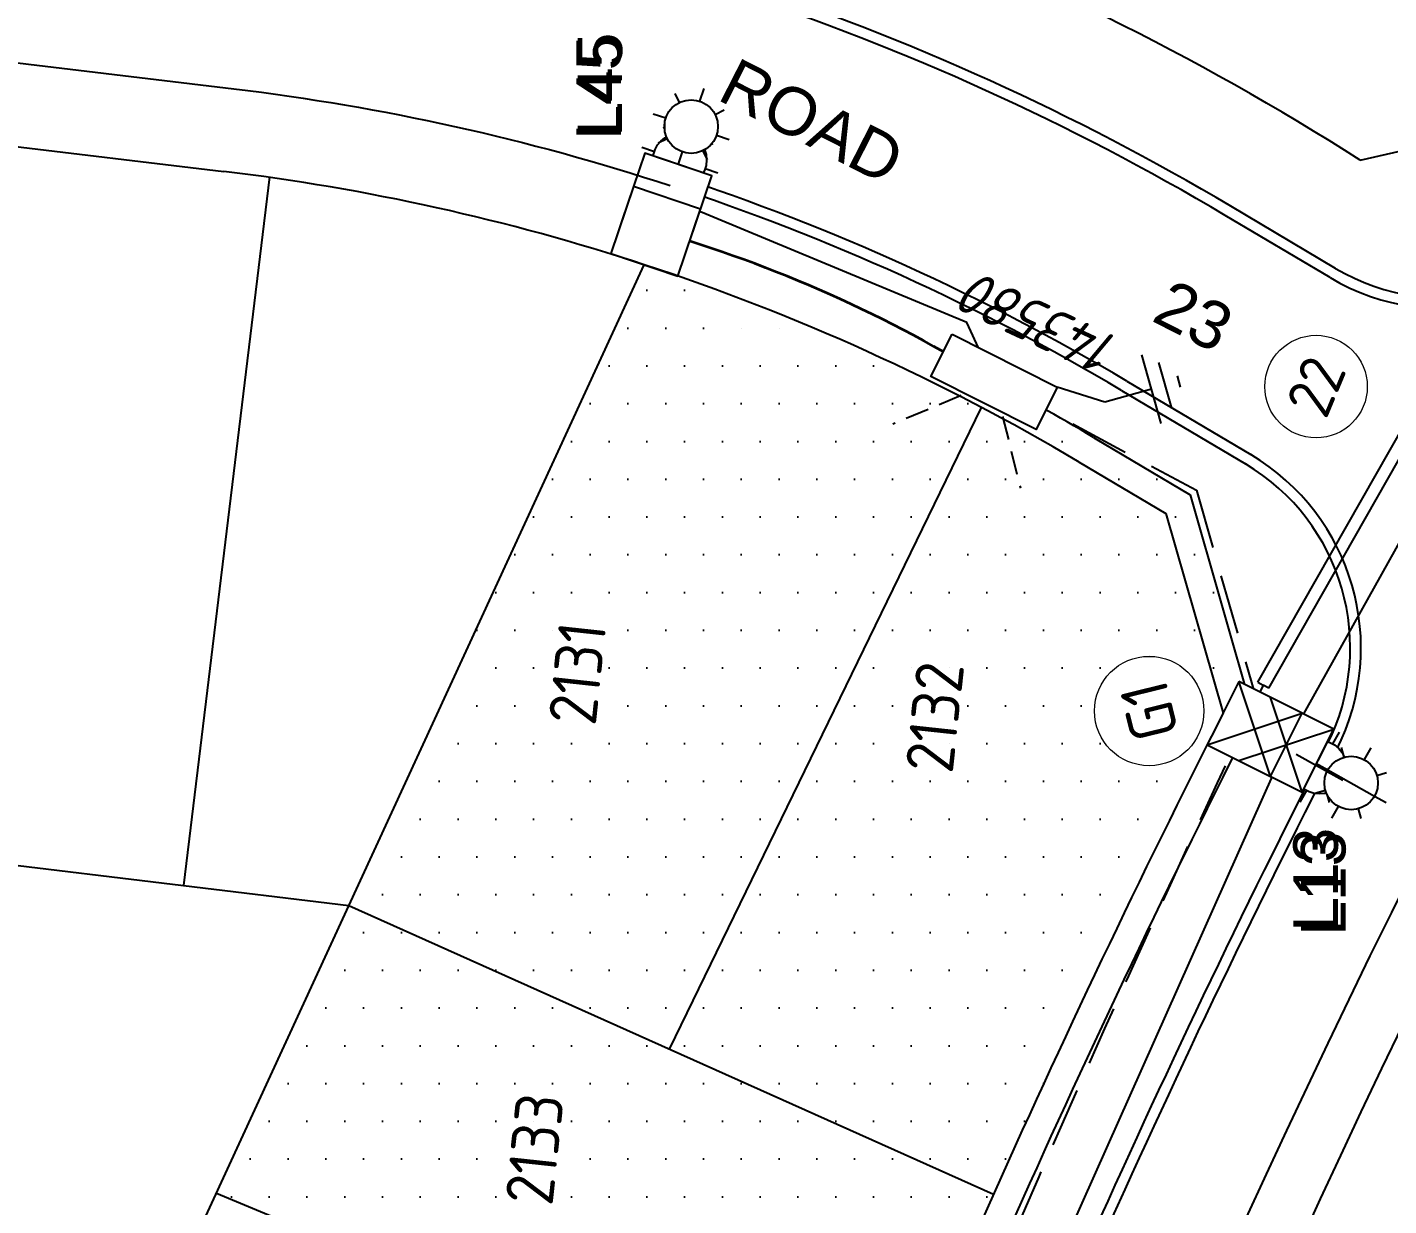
# Model space of a CAD drawing. Extents: x 294483 to 298733, y 6233899 to 6239242.
# Drawn here: x 296272.1 to 296329.3, y 6236841 to 6236890.6 of the extents above; entities that cross this region are included whole.
import ezdxf
from ezdxf.enums import TextEntityAlignment as Align

# ---------------------------------------------------------------- set-up
doc = ezdxf.new("R2010")
doc.units = 0
doc.linetypes.add('DASHED', pattern=[0.75, 0.5, -0.25])
doc.linetypes.add('Trench-Service', pattern=[1.5, 1, -0.5])
for name, color, linetype in [('_User Duct ID', 3, 'Continuous'), ('_USER_SITEPLAN', 7, 'Continuous'), ('_User_SLCP', 6, 'Continuous'), ('Duct_SP_NEW', 2, 'Continuous'), ('Equip_SP_SL_NEW', 2, 'Continuous'), ('Mains_LV_NEW_T84', 2, 'Continuous'), ('Mains_SL_NEW_C57', 2, 'Continuous'), ('Notes', 7, 'Continuous'), ('Notes_LV_MISC', 7, 'Continuous'), ('Notes_SL_MISC', 7, 'Continuous'), ('Notes_SP_NEW', 2, 'Continuous'), ('Services_SP_NEW_UG', 2, 'Trench-Service'), ('SupportsOH_SP_TR_HV_LV_SL_EXT', 7, 'Continuous'), ('SupportsUG_SP_LV_NEW', 2, 'Continuous'), ('SupportsUG_SP_LV_SL_NEW', 2, 'Continuous'), ('Trench_SP_NEW', 2, 'Continuous')]:
    doc.layers.add(name, color=color, linetype=linetype)
doc.layers.add('Cadastre Land Parcels_SP_EXT', color=9, linetype='Continuous', lineweight=5)
doc.styles.add('iecARIAL', font='arial.ttf', dxfattribs={"height": 2})
doc.styles.add('ieISOCP', font='isocp.shx')
doc.styles.add('POLE_LABEL', font='arial.ttf')
doc.styles.add('SL_LABEL', font='arial.ttf')
doc.styles.get("Standard").update_dxf_attribs({"font": 'isocp.shx'})
doc.linetypes.add('Cable 4', pattern='A,5.25,-0.1,["o",Standard,S=2,R=0,X=1.5,Y=-0.7],-4', length=9.35)
doc.linetypes.add('Cable 5', pattern='A,10,-1,["o",Standard,S=2,R=0,X=-1,Y=-0.7],-1e-05,["o",Standard,S=2,R=0,X=-0.2,Y=-0.7],-1.2', length=12.20001)
doc.linetypes.add('Cable New UG', pattern='A,7,-0.25,["x",Standard,S=2,R=0,X=0.2,Y=-0.8],-2.1', length=9.35)
doc.linetypes.add('IE Trench HV', pattern='A,7,-0.2,["/",Standard,S=3,R=0,X=0.6,Y=-1.4],-2.5', length=9.7)

# ---------------------------------------------------------------- blocks, each defined once
blk = doc.blocks.new('PILLAR_NEW')
for tag, height, flags, p in [('ASSET_NUM', 2.5, 8, (2, 4)), ('STREET_CODE', 0.2, 9, (1.5, 2)), ('OWNED_BY', 0.2, 9, (1.5, 1.8)), ('OPERATED_BY', 0.2, 9, (1.5, 1.6)), ('MAINTAINED_BY', 0.2, 9, (1.5, 1.4))]:
    blk.add_attdef(tag, text='', height=height, dxfattribs=dict(flags=flags)).set_placement(p, align=Align.MIDDLE_LEFT)
blk.add_wipeout([(-2.475, 0.99), (2.475, 0.99), (2.475, -0.99), (-2.475, -0.99)])
at = {"lineweight": -3}
blk.add_lwpolyline([(-2.475, 0.99), (2.475, 0.99), (2.475, -0.99), (-2.475, -0.99)], close=True, dxfattribs=at)
for tag, flags, p in [('STATE', 9, (1.5, 1.2)), ('SUPPORT_TYPE', 9, (1.5, 1)), ('USAGE', 9, (1.5, 0.8)), ('LEGEND', 9, (1.5, 0.6)), ('SUBURB', 9, (1.5, 0.2)), ('STREETNAME', 9, (1.5, 0)), ('PARENT', 9, (1.5, 0.4)), ('Z', 1, (1.5, -0.6)), ('LOCATION', 9, (1.5, -0.2)), ('NOTES', 9, (1.5, -0.4))]:
    blk.add_attdef(tag, text='', height=0.2, dxfattribs=dict(flags=flags)).set_placement(p, align=Align.MIDDLE_LEFT)
blk = doc.blocks.new('*U15')
blk.add_line((0, 0), (0, 0))
for tag, p, flags in [('Z', (0, 0), 1), ('OPERATED_BY', (0, -9.607), 9)]:
    blk.add_attdef(tag, p, '', height=0.2, dxfattribs=dict(flags=flags))
at = {"style": 'SL_LABEL', "flags": 9}
blk.add_attdef('STREET_CODE', text='', height=0.2, dxfattribs=at).set_placement((0, -0.2), align=Align.MIDDLE_LEFT)
for tag, height, flags, p in [('CONSTRUCTED_VOLTAGE', 0.2, 9, (0, -0.4)), ('CONTROL_TYPE', 0.2, 9, (0, -0.6)), ('LANTERN_PURPOSE', 0.2, 9, (0, -0.8)), ('LANTERN_TYPE', 0.2, 9, (0, -1)), ('NO_PHASES', 0.2, 9, (0, -1.2)), ('OPERATING_VOLTAGE', 0.2, 9, (0, -1.4)), ('ORIENTATION', 0.2, 9, (0, -1.6)), ('STATE', 0.2, 9, (0, -2)), ('OWNED_BY', 0.2, 9, (0, -1.8)), ('USAGE', 0.2, 9, (0, -2.2)), ('LNUMBER', 2.5, 8, (1.2, -2.8)), ('CEXIST', 0.2, 9, (0, -2.4)), ('CNEW', 0.2, 9, (0, -2.6)), ('CNUMBER', 0.2, 9, (0, -2.8)), ('CREMOVE', 0.2, 9, (0, -3)), ('CREPLACE', 0.2, 9, (0, -3.2)), ('LKINGHEIGHT', 0.2, 9, (0, -3.4)), ('LBRACKET', 0.2, 9, (0, -3.6)), ('LBRACKETVOCAB', 0.2, 9, (0, -3.8)), ('LCATEGORY', 0.2, 9, (0, -4)), ('LCHARGE1', 0.2, 9, (0, -4.2)), ('LCHARGE1PERCENT', 0.2, 9, (0, -4.4)), ('LCHARGE2', 0.2, 9, (0, -4.6)), ('LCHARGE2PERCENT', 0.2, 9, (0, -4.8)), ('LCHARGE3', 0.2, 9, (0, -5)), ('LCHARGE3PERCENT', 0.2, 9, (0, -5.2)), ('LEXIST', 0.2, 9, (0, -5.4)), ('LLAMP', 0.2, 9, (0, -5.6)), ('LLAMPVOCAB', 0.2, 9, (0, -5.8)), ('LMAST', 0.2, 9, (0, -6)), ('LMASTVOCAB', 0.2, 9, (0, -6.2)), ('LNEW', 0.2, 9, (0, -6.4)), ('LANTNUMBER', 0.2, 9, (0, -6.6)), ('LOUTREACH', 0.2, 9, (0, -7)), ('LOUTREACHVOCAB', 0.2, 9, (0, -7.2)), ('LRATECODE', 0.2, 9, (0, -7.4)), ('LREMOVE', 0.2, 9, (0, -7.6)), ('LREPLACE', 0.2, 9, (0, -7.8)), ('LTYPE', 0.2, 9, (0, -8)), ('LTYPEVOCAB', 0.2, 9, (0, -8.2)), ('LEGEND', 0.2, 9, (0, -8.4)), ('SUBURB', 0.2, 9, (0, -8.6)), ('STREETNAME', 0.2, 9, (0, -8.8)), ('LOCATION', 0.2, 9, (0, -9)), ('NOTES', 0.2, 9, (0, -9.2)), ('MAINTAINED_BY', 0.2, 9, (0, -9.863))]:
    blk.add_attdef(tag, text='', height=height, dxfattribs=dict(flags=flags)).set_placement(p, align=Align.MIDDLE_LEFT)
at = {"color": 82, "lineweight": 25, "true_color": 0x23df20}
blk.add_wipeout([(0, 5.718), (-0.431, 5.655), (-0.855, 5.45), (-1.18, 5.144), (-1.354, 4.864), (-1.5, 4.218), (-1.332, 3.527), (-1.061, 3.157), (-0.611, 2.848), (0, 2.718), (0.665, 2.874), (1.06, 3.157), (1.353, 3.57), (1.5, 4.218), (1.393, 4.773), (1.06, 5.278), (0.638, 5.575)], dxfattribs=at)
for p, q in [((0, 5.718), (0, 6.468)), ((-1.459, 5.676), (-1.061, 5.278)), ((1.458, 5.676), (1.06, 5.278)), ((-2.25, 4.218), (-1.5, 4.218)), ((1.5, 4.218), (2.25, 4.218)), ((-1.459, 2.759), (-1.061, 3.157)), ((1.458, 2.759), (1.06, 3.157)), ((0, 0), (0, 2.721))]:
    blk.add_line(p, q)
blk.add_circle((0, 4.218), 1.5)
blk = doc.blocks.new('COLUMN_NEW')
for tag, height, flags, p in [('ASSET_NUM', 2.5, 8, (2, 2)), ('STREETNAME', 0.2, 9, (1.5, -2)), ('LOCATION', 0.2, 9, (1.5, -2.2)), ('Z', 0.2, 1, (1.5, -2.8)), ('NOTES', 0.2, 9, (1.5, -2.4)), ('LABEL_ALIGNMENT', 0.2, 9, (1.5, -2.6))]:
    blk.add_attdef(tag, text='', height=height, dxfattribs=dict(flags=flags)).set_placement(p, align=Align.MIDDLE_LEFT)
blk.add_wipeout([(-1.485, -1.485), (1.485, -1.485), (1.485, 1.485), (-1.485, 1.485)])
at = {"lineweight": -3}
blk.add_lwpolyline([(-1.485, -1.485), (1.485, -1.485), (1.485, 1.485), (-1.485, 1.485)], close=True, dxfattribs=at)
at = {"style": 'POLE_LABEL', "flags": 9}
blk.add_attdef('STRUCTURE_PLANT_NUMBER', text='', height=0.2, dxfattribs=at).set_placement((1.5, 0.242), align=Align.MIDDLE_LEFT)
at = {"flags": 9}
for tag, p in [('STREET_CODE', (1.5, 0)), ('COLUMN_TYPE', (1.5, -0.2)), ('OWNED_BY', (1.5, -0.4)), ('OPERATED_BY', (1.5, -0.6)), ('STATE', (1.5, -1)), ('MAINTAINED_BY', (1.5, -0.8)), ('USAGE', (1.5, -1.2)), ('SUBURB', (1.5, -1.8)), ('LEGEND', (1.5, -1.4)), ('PARENT', (1.5, -1.6))]:
    blk.add_attdef(tag, text='', height=0.2, dxfattribs=at).set_placement(p, align=Align.MIDDLE_LEFT)
blk = doc.blocks.new('*U25')
blk.add_line((0, 0), (0, 0))
for tag, p, flags in [('Z', (0, 0), 1), ('OPERATED_BY', (0, -9.607), 9)]:
    blk.add_attdef(tag, p, '', height=0.2, dxfattribs=dict(flags=flags))
at = {"style": 'SL_LABEL', "flags": 9}
blk.add_attdef('STREET_CODE', text='', height=0.2, dxfattribs=at).set_placement((0, -0.2), align=Align.MIDDLE_LEFT)
for tag, height, flags, p in [('CONSTRUCTED_VOLTAGE', 0.2, 9, (0, -0.4)), ('CONTROL_TYPE', 0.2, 9, (0, -0.6)), ('LANTERN_PURPOSE', 0.2, 9, (0, -0.8)), ('LANTERN_TYPE', 0.2, 9, (0, -1)), ('NO_PHASES', 0.2, 9, (0, -1.2)), ('OPERATING_VOLTAGE', 0.2, 9, (0, -1.4)), ('ORIENTATION', 0.2, 9, (0, -1.6)), ('STATE', 0.2, 9, (0, -2)), ('OWNED_BY', 0.2, 9, (0, -1.8)), ('USAGE', 0.2, 9, (0, -2.2)), ('LNUMBER', 2.5, 8, (1.2, -2.8)), ('CEXIST', 0.2, 9, (0, -2.4)), ('CNEW', 0.2, 9, (0, -2.6)), ('CNUMBER', 0.2, 9, (0, -2.8)), ('CREMOVE', 0.2, 9, (0, -3)), ('CREPLACE', 0.2, 9, (0, -3.2)), ('LKINGHEIGHT', 0.2, 9, (0, -3.4)), ('LBRACKET', 0.2, 9, (0, -3.6)), ('LBRACKETVOCAB', 0.2, 9, (0, -3.8)), ('LCATEGORY', 0.2, 9, (0, -4)), ('LCHARGE1', 0.2, 9, (0, -4.2)), ('LCHARGE1PERCENT', 0.2, 9, (0, -4.4)), ('LCHARGE2', 0.2, 9, (0, -4.6)), ('LCHARGE2PERCENT', 0.2, 9, (0, -4.8)), ('LCHARGE3', 0.2, 9, (0, -5)), ('LCHARGE3PERCENT', 0.2, 9, (0, -5.2)), ('LEXIST', 0.2, 9, (0, -5.4)), ('LLAMP', 0.2, 9, (0, -5.6)), ('LLAMPVOCAB', 0.2, 9, (0, -5.8)), ('LMAST', 0.2, 9, (0, -6)), ('LMASTVOCAB', 0.2, 9, (0, -6.2)), ('LNEW', 0.2, 9, (0, -6.4)), ('LANTNUMBER', 0.2, 9, (0, -6.6)), ('LOUTREACH', 0.2, 9, (0, -7)), ('LOUTREACHVOCAB', 0.2, 9, (0, -7.2)), ('LRATECODE', 0.2, 9, (0, -7.4)), ('LREMOVE', 0.2, 9, (0, -7.6)), ('LREPLACE', 0.2, 9, (0, -7.8)), ('LTYPE', 0.2, 9, (0, -8)), ('LTYPEVOCAB', 0.2, 9, (0, -8.2)), ('LEGEND', 0.2, 9, (0, -8.4)), ('SUBURB', 0.2, 9, (0, -8.6)), ('STREETNAME', 0.2, 9, (0, -8.8)), ('LOCATION', 0.2, 9, (0, -9)), ('NOTES', 0.2, 9, (0, -9.2)), ('MAINTAINED_BY', 0.2, 9, (0, -9.863))]:
    blk.add_attdef(tag, text='', height=height, dxfattribs=dict(flags=flags)).set_placement(p, align=Align.MIDDLE_LEFT)
at = {"color": 82, "lineweight": 25, "true_color": 0x23df20}
blk.add_wipeout([(0, 5.718), (-0.431, 5.655), (-0.855, 5.45), (-1.18, 5.144), (-1.354, 4.864), (-1.5, 4.218), (-1.332, 3.527), (-1.061, 3.157), (-0.611, 2.848), (0, 2.718), (0.665, 2.874), (1.06, 3.157), (1.353, 3.57), (1.5, 4.218), (1.393, 4.773), (1.06, 5.278), (0.638, 5.575)], dxfattribs=at)
for p, q in [((0, 5.718), (0, 6.468)), ((-1.459, 5.676), (-1.061, 5.278)), ((1.458, 5.676), (1.06, 5.278)), ((-2.25, 4.218), (-1.5, 4.218)), ((1.5, 4.218), (2.25, 4.218)), ((-1.459, 2.759), (-1.061, 3.157)), ((1.458, 2.759), (1.06, 3.157)), ((0, 0), (0, 2.721))]:
    blk.add_line(p, q)
blk.add_circle((0, 4.218), 1.5)
blk = doc.blocks.new('DUCT_INDICATOR')
at = {"color": 7, "lineweight": 9}
blk.add_attdef('CODE', text='', height=1.8, dxfattribs=at).set_placement((-4.396, 4.914), align=Align.MIDDLE_CENTER)
at = {"color": 7, "linetype": 'Continuous'}
blk.add_wipeout([(0, 2.874), (-0.984, 2.701), (-1.603, 2.386), (-2.177, 1.877), (-2.673, 1.056), (-2.874, 0), (-2.738, -0.873), (-2.4, -1.582), (-1.974, -2.089), (-1.133, -2.642), (-0.477, -2.834), (0.747, -2.775), (1.67, -2.339), (2.395, -1.589), (2.694, -1.002), (2.843, -0.422), (2.874, 0), (2.82, 0.556), (2.676, 1.05), (2.485, 1.444), (2.19, 1.862), (1.811, 2.232), (1.321, 2.553), (0.849, 2.746)], dxfattribs=at)
at = {"color": 7, "lineweight": 18}
blk.add_circle((0, 0), 2.874, dxfattribs=at)
at = {"color": 7, "lineweight": 9, "flags": 1}
blk.add_attdef('Z', (0, 0), '', height=0.2, dxfattribs=at)
blk = doc.blocks.new('*U129')
blk.add_line((0, 0), (0, 0))
for tag, p, flags in [('Z', (0, 0), 1), ('OPERATED_BY', (0, -9.607), 9)]:
    blk.add_attdef(tag, p, '', height=0.2, dxfattribs=dict(flags=flags))
at = {"style": 'SL_LABEL', "flags": 9}
blk.add_attdef('STREET_CODE', text='', height=0.2, dxfattribs=at).set_placement((0, -0.2), align=Align.MIDDLE_LEFT)
for tag, height, flags, p in [('CONSTRUCTED_VOLTAGE', 0.2, 9, (0, -0.4)), ('CONTROL_TYPE', 0.2, 9, (0, -0.6)), ('LANTERN_PURPOSE', 0.2, 9, (0, -0.8)), ('LANTERN_TYPE', 0.2, 9, (0, -1)), ('NO_PHASES', 0.2, 9, (0, -1.2)), ('OPERATING_VOLTAGE', 0.2, 9, (0, -1.4)), ('ORIENTATION', 0.2, 9, (0, -1.6)), ('STATE', 0.2, 9, (0, -2)), ('OWNED_BY', 0.2, 9, (0, -1.8)), ('USAGE', 0.2, 9, (0, -2.2)), ('LNUMBER', 2.5, 8, (1.2, -2.8)), ('CEXIST', 0.2, 9, (0, -2.4)), ('CNEW', 0.2, 9, (0, -2.6)), ('CNUMBER', 0.2, 9, (0, -2.8)), ('CREMOVE', 0.2, 9, (0, -3)), ('CREPLACE', 0.2, 9, (0, -3.2)), ('LKINGHEIGHT', 0.2, 9, (0, -3.4)), ('LBRACKET', 0.2, 9, (0, -3.6)), ('LBRACKETVOCAB', 0.2, 9, (0, -3.8)), ('LCATEGORY', 0.2, 9, (0, -4)), ('LCHARGE1', 0.2, 9, (0, -4.2)), ('LCHARGE1PERCENT', 0.2, 9, (0, -4.4)), ('LCHARGE2', 0.2, 9, (0, -4.6)), ('LCHARGE2PERCENT', 0.2, 9, (0, -4.8)), ('LCHARGE3', 0.2, 9, (0, -5)), ('LCHARGE3PERCENT', 0.2, 9, (0, -5.2)), ('LEXIST', 0.2, 9, (0, -5.4)), ('LLAMP', 0.2, 9, (0, -5.6)), ('LLAMPVOCAB', 0.2, 9, (0, -5.8)), ('LMAST', 0.2, 9, (0, -6)), ('LMASTVOCAB', 0.2, 9, (0, -6.2)), ('LNEW', 0.2, 9, (0, -6.4)), ('LANTNUMBER', 0.2, 9, (0, -6.6)), ('LOUTREACH', 0.2, 9, (0, -7)), ('LOUTREACHVOCAB', 0.2, 9, (0, -7.2)), ('LRATECODE', 0.2, 9, (0, -7.4)), ('LREMOVE', 0.2, 9, (0, -7.6)), ('LREPLACE', 0.2, 9, (0, -7.8)), ('LTYPE', 0.2, 9, (0, -8)), ('LTYPEVOCAB', 0.2, 9, (0, -8.2)), ('LEGEND', 0.2, 9, (0, -8.4)), ('SUBURB', 0.2, 9, (0, -8.6)), ('STREETNAME', 0.2, 9, (0, -8.8)), ('LOCATION', 0.2, 9, (0, -9)), ('NOTES', 0.2, 9, (0, -9.2)), ('MAINTAINED_BY', 0.2, 9, (0, -9.863))]:
    blk.add_attdef(tag, text='', height=height, dxfattribs=dict(flags=flags)).set_placement(p, align=Align.MIDDLE_LEFT)
at = {"color": 82, "lineweight": 25, "true_color": 0x23df20}
blk.add_wipeout([(0, 5.718), (-0.431, 5.655), (-0.855, 5.45), (-1.18, 5.144), (-1.354, 4.864), (-1.5, 4.218), (-1.332, 3.527), (-1.061, 3.157), (-0.611, 2.848), (0, 2.718), (0.665, 2.874), (1.06, 3.157), (1.353, 3.57), (1.5, 4.218), (1.393, 4.773), (1.06, 5.278), (0.638, 5.575)], dxfattribs=at)
for p, q in [((0, 5.718), (0, 6.468)), ((-1.459, 5.676), (-1.061, 5.278)), ((1.458, 5.676), (1.06, 5.278)), ((-2.25, 4.218), (-1.5, 4.218)), ((1.5, 4.218), (2.25, 4.218)), ((-1.459, 2.759), (-1.061, 3.157)), ((1.458, 2.759), (1.06, 3.157)), ((0, 0), (0, 2.721))]:
    blk.add_line(p, q)
blk.add_circle((0, 4.218), 1.5)
blk = doc.blocks.new('*U80')
blk.add_line((0, 0), (0, 0))
for tag, p, flags in [('Z', (0, 0), 1), ('OPERATED_BY', (0, -9.607), 9)]:
    blk.add_attdef(tag, p, '', height=0.2, dxfattribs=dict(flags=flags))
at = {"style": 'SL_LABEL', "flags": 9}
blk.add_attdef('STREET_CODE', text='', height=0.2, dxfattribs=at).set_placement((0, -0.2), align=Align.MIDDLE_LEFT)
for tag, height, flags, p in [('CONSTRUCTED_VOLTAGE', 0.2, 9, (0, -0.4)), ('CONTROL_TYPE', 0.2, 9, (0, -0.6)), ('LANTERN_PURPOSE', 0.2, 9, (0, -0.8)), ('LANTERN_TYPE', 0.2, 9, (0, -1)), ('NO_PHASES', 0.2, 9, (0, -1.2)), ('OPERATING_VOLTAGE', 0.2, 9, (0, -1.4)), ('ORIENTATION', 0.2, 9, (0, -1.6)), ('STATE', 0.2, 9, (0, -2)), ('OWNED_BY', 0.2, 9, (0, -1.8)), ('USAGE', 0.2, 9, (0, -2.2)), ('LNUMBER', 2.5, 8, (1.2, -2.8)), ('CEXIST', 0.2, 9, (0, -2.4)), ('CNEW', 0.2, 9, (0, -2.6)), ('CNUMBER', 0.2, 9, (0, -2.8)), ('CREMOVE', 0.2, 9, (0, -3)), ('CREPLACE', 0.2, 9, (0, -3.2)), ('LKINGHEIGHT', 0.2, 9, (0, -3.4)), ('LBRACKET', 0.2, 9, (0, -3.6)), ('LBRACKETVOCAB', 0.2, 9, (0, -3.8)), ('LCATEGORY', 0.2, 9, (0, -4)), ('LCHARGE1', 0.2, 9, (0, -4.2)), ('LCHARGE1PERCENT', 0.2, 9, (0, -4.4)), ('LCHARGE2', 0.2, 9, (0, -4.6)), ('LCHARGE2PERCENT', 0.2, 9, (0, -4.8)), ('LCHARGE3', 0.2, 9, (0, -5)), ('LCHARGE3PERCENT', 0.2, 9, (0, -5.2)), ('LEXIST', 0.2, 9, (0, -5.4)), ('LLAMP', 0.2, 9, (0, -5.6)), ('LLAMPVOCAB', 0.2, 9, (0, -5.8)), ('LMAST', 0.2, 9, (0, -6)), ('LMASTVOCAB', 0.2, 9, (0, -6.2)), ('LNEW', 0.2, 9, (0, -6.4)), ('LANTNUMBER', 0.2, 9, (0, -6.6)), ('LOUTREACH', 0.2, 9, (0, -7)), ('LOUTREACHVOCAB', 0.2, 9, (0, -7.2)), ('LRATECODE', 0.2, 9, (0, -7.4)), ('LREMOVE', 0.2, 9, (0, -7.6)), ('LREPLACE', 0.2, 9, (0, -7.8)), ('LTYPE', 0.2, 9, (0, -8)), ('LTYPEVOCAB', 0.2, 9, (0, -8.2)), ('LEGEND', 0.2, 9, (0, -8.4)), ('SUBURB', 0.2, 9, (0, -8.6)), ('STREETNAME', 0.2, 9, (0, -8.8)), ('LOCATION', 0.2, 9, (0, -9)), ('NOTES', 0.2, 9, (0, -9.2)), ('MAINTAINED_BY', 0.2, 9, (0, -9.863))]:
    blk.add_attdef(tag, text='', height=height, dxfattribs=dict(flags=flags)).set_placement(p, align=Align.MIDDLE_LEFT)
at = {"color": 82, "lineweight": 25, "true_color": 0x23df20}
blk.add_wipeout([(0, 5.718), (-0.431, 5.655), (-0.855, 5.45), (-1.18, 5.144), (-1.354, 4.864), (-1.5, 4.218), (-1.332, 3.527), (-1.061, 3.157), (-0.611, 2.848), (0, 2.718), (0.665, 2.874), (1.06, 3.157), (1.353, 3.57), (1.5, 4.218), (1.393, 4.773), (1.06, 5.278), (0.638, 5.575)], dxfattribs=at)
for p, q in [((0, 5.718), (0, 6.468)), ((-1.459, 5.676), (-1.061, 5.278)), ((1.458, 5.676), (1.06, 5.278)), ((-2.25, 4.218), (-1.5, 4.218)), ((1.5, 4.218), (2.25, 4.218)), ((-1.459, 2.759), (-1.061, 3.157)), ((1.458, 2.759), (1.06, 3.157)), ((0, 0), (0, 2.721))]:
    blk.add_line(p, q)
blk.add_circle((0, 4.218), 1.5)
blk = doc.blocks.new('Earth')
for p, q in [((0, -2.044), (0, 0)), ((-1.5, -2.044), (1.5, -2.044)), ((-1, -2.644), (1, -2.644)), ((-0.25, -3.244), (0.25, -3.244))]:
    blk.add_line(p, q)

msp = doc.modelspace()

# ---------------------------------------------------------------- hatches: boundary and pattern name
at = {"layer": 'Notes'}
h = msp.add_hatch(dxfattribs=at)
h.set_pattern_fill('DOTS', color=256)
h.paths.add_polyline_path([(296312.21545, 6236874.58561, 0.03787192), (296299.44417, 6236880.11506), (296299.4431, 6236880.11189), (296298.03682, 6236880.58897), (296285.62649, 6236853.65497), (296299.10161, 6236847.62281)])
h.paths.add_polyline_path([(296311.19135, 6236859.03537), (296311.46231, 6236861.54187), (296310.16835, 6236861.68176), (296309.89739, 6236859.17526)], flags=24)
h.paths.add_polyline_path([(296296.18544, 6236861.0485), (296296.43195, 6236863.32877), (296295.13799, 6236863.46865), (296294.89148, 6236861.18838)], flags=24)
h = msp.add_hatch(dxfattribs=at)
h.set_pattern_fill('DOTS', color=256)
edge = h.paths.add_edge_path()
edge.add_line((296312.71573, 6236841.52842), (296299.10161, 6236847.62281))
edge.add_line((296299.10161, 6236847.62281), (296285.62649, 6236853.65497))
edge.add_line((296285.62649, 6236853.65497), (296272.13169, 6236824.36738))
edge.add_line((296272.13169, 6236824.36738), (296295.86964, 6236816.20805))
edge.add_line((296295.86964, 6236816.20805), (296303.5841, 6236819.62893))
edge.add_line((296303.5841, 6236819.62893), (296307.76507, 6236830.05435))
edge.add_arc((296730.2688, 6236654.56405), 457.5, 155.8789815, 157.4440545, ccw=False)
h.paths.add_polyline_path([(296294.36883, 6236840.86967), (296294.63805, 6236843.35996), (296293.34409, 6236843.49984), (296293.07487, 6236841.00956)], flags=16)

# ---------------------------------------------------------------- linework, layer by layer
at = {"layer": 'Cadastre Land Parcels_SP_EXT'}
for p, q in [((296328.12135, 6236884.9838), (296336.09644, 6236886.80185)), ((296272.13169, 6236824.36738), (296298.03682, 6236880.58897)), ((296299.10161, 6236847.62281), (296312.21545, 6236874.58561)), ((296316.31128, 6236872.2956), (296319.95808, 6236870.13275)), ((296319.95808, 6236870.13275), (296322.36663, 6236861.74046)), ((296285.61456, 6236853.66031), (296312.71573, 6236841.52842)), ((296280.05528, 6236841.56384), (296307.76507, 6236830.05435))]:
    msp.add_line(p, q, dxfattribs=at)
at = {"layer": 'Duct_SP_NEW'}
for p, q in [((296323.82965, 6236863.0479), (296335.84353, 6236884.15692)), ((296324.28158, 6236862.79069), (296336.29546, 6236883.89971)), ((296323.82965, 6236863.0479), (296324.05561, 6236862.9193)), ((296324.28158, 6236862.79069), (296324.05561, 6236862.9193))]:
    msp.add_line(p, q, dxfattribs=at)
at = {"layer": 'Mains_LV_NEW_T84', "color": 170, "linetype": 'Cable New UG', "ltscale": 0.75}
for p, q in [((296316.92342, 6236873.32773), (296320.98007, 6236870.92181)), ((296320.98007, 6236870.92181), (296323.64977, 6236861.61957))]:
    msp.add_line(p, q, dxfattribs=at)
at = {"layer": 'Mains_LV_NEW_T84', "color": 170, "linetype": 'Cable New UG', "ltscale": 0.75, "flags": 128}
msp.add_lwpolyline([(296295.85395, 6236615.14103, -0.15769137), (296355.04454, 6236876.99874), (296375.00999, 6236907.27759), (296384.00685, 6236909.15664), (296404.1615, 6236894.58856), (296424.12852, 6236880.54028), (296425.69102, 6236871.15594, 0.12794525), (296358.72732, 6236694.96234), (296358.78647, 6236685.00611), (296358.78647, 6236685.00611), (296355.92607, 6236684.95887), (296356.13792, 6236688.0439), (296332.8444, 6236689.59663), (296332.04088, 6236677.54252), (296340.42371, 6236677.271)], format="xyb", dxfattribs=at)
at = {"layer": 'Mains_LV_NEW_T84', "color": 150, "linetype": 'Cable 4', "ltscale": 0.5, "flags": 128}
msp.add_lwpolyline([(296312.74056, 6236875.66527), (296311.5886, 6236878.15591), (296298.98959, 6236883.3978), (296298.98959, 6236883.3978), (296298.98959, 6236883.3978), (296298.98959, 6236883.3978)], dxfattribs=at)
at = {"layer": 'Mains_LV_NEW_T84', "color": 170, "linetype": 'Cable New UG', "ltscale": 0.75}
for centre, radius, start, end in [((296269.38115, 6236793.16556), 93.2, 59.3287238, 62.5078719), ((296730.78594, 6236654.34886), 456.85994, 153.0196143, 158.8490454)]:
    msp.add_arc(centre, radius, start, end, dxfattribs=at)
at = {"layer": 'Mains_SL_NEW_C57', "color": 2, "linetype": 'Cable 5', "ltscale": 0.5, "elevation": 12, "flags": 128}
msp.add_lwpolyline([(296520.46067, 6237073.52197, -0.14013285), (296515.58438, 6237065.16133), (296489.29273, 6237043.84448), (296436.19798, 6237001.1472, 0.044848), (296396.45053, 6236963.04887, 0.05675932), (296342.44768, 6236891.61321), (296325.02173, 6236860.40955), (296306.34047, 6236818.52318), (296294.83664, 6236813.90097, 0.05616407), (296271.41304, 6236821.48532)], format="xyb", dxfattribs=at)
at = {"layer": 'Notes'}
for p, q in [((296154.21889, 6236899.6742), (296280.36332, 6236884.50773)), ((296328.12135, 6236884.9838), (296336.09644, 6236886.80185)), ((296316.31128, 6236872.2956), (296319.95808, 6236870.13275)), ((296144.64204, 6236870.60958), (296285.61456, 6236853.66031)), ((296285.61456, 6236853.66031), (296312.71573, 6236841.52842)), ((296280.05528, 6236841.56384), (296307.76507, 6236830.05435))]:
    msp.add_line(p, q, dxfattribs=at)
at = {"layer": 'Notes', "color": 254, "true_color": 0xd1d1d1}
for p, q in [((296326.86352, 6236880.04716), (296322.45829, 6236882.65981)), ((296327.09307, 6236880.43421), (296322.68784, 6236883.04686)), ((296318.32638, 6236875.69294), (296323.53125, 6236872.60604)), ((296318.09683, 6236875.30589), (296323.3017, 6236872.21899))]:
    msp.add_line(p, q, dxfattribs=at)
at = {"layer": 'Notes', "flags": 128}
msp.add_lwpolyline([(296278.67686, 6236854.49443), (296282.29661, 6236884.27528)], dxfattribs=at)
at = {"layer": 'Notes', "color": 254, "true_color": 0xd1d1d1}
for centre, radius, start, end in [((296730.81903, 6236654.36374), 448, 144.4900639, 177.8347981), ((296730.81903, 6236654.36374), 445.5, 144.4875421, 177.8347981), ((296730.26881, 6236654.56405), 439.95, 144.4614014, 185.1853716), ((296730.26881, 6236654.56405), 439.5, 144.4614014, 185.1853716), ((296269.38115, 6236793.16556), 104.5, 59.3287238, 71.8518787), ((296269.38115, 6236793.16556), 104.05, 59.3287238, 71.8518787), ((296269.38115, 6236793.16556), 95.95, 59.3287238, 71.8518787), ((296269.38115, 6236793.16556), 95.5, 59.3287238, 71.8518787), ((296331.68403, 6236888.17521), 9.45, 239.328373, 329.625366), ((296331.68403, 6236888.17521), 9, 239.328373, 329.625366), ((296318.71065, 6236864.47804), 9.45, 332.976282, 59.329023), ((296318.71065, 6236864.47804), 9, 332.976282, 59.329023), ((296730.26881, 6236654.56405), 453, 152.9762823, 158.9103603), ((296730.26881, 6236654.56405), 452.55, 152.9762823, 158.9103603)]:
    msp.add_arc(centre, radius, start, end, dxfattribs=at)
at = {"layer": 'Notes'}
for centre, radius, start, end in [((296730.26881, 6236654.56405), 435, 144.6612315, 185.1853716), ((296269.38115, 6236793.16556), 109, 57.3911499, 83.1441751), ((296269.38115, 6236793.16556), 92, 59.3287238, 71.8518787), ((296730.2688, 6236654.56405), 457.5, 153.0736614, 158.8508159)]:
    msp.add_arc(centre, radius, start, end, dxfattribs=at)
at = {"layer": 'Notes_LV_MISC', "flags": 128}
msp.add_lwpolyline([(296317.38935, 6236874.8041), (296315.39637, 6236875.43635)], dxfattribs=at)
at = {"layer": 'Services_SP_NEW_UG', "flags": 128}
for points in [[(296312.74056, 6236875.66527), (296308.48696, 6236873.8885)], [(296312.74056, 6236875.66527), (296313.84588, 6236871.18998)]]:
    msp.add_lwpolyline(points, dxfattribs=at)
at = {"layer": 'Trench_SP_NEW', "color": 160, "linetype": 'DASHED', "ltscale": 5}
for p, q in [((296312.74056, 6236875.66527), (296321.24611, 6236871.11282)), ((296321.24611, 6236871.11282), (296323.80843, 6236862.15425))]:
    msp.add_line(p, q, dxfattribs=at)
msp.add_lwpolyline([(296324.05561, 6236862.9193, 0.01211166), (296309.25551, 6236829.71012, 0.01211166)], format="xyb", dxfattribs=at)
at = {"layer": 'Trench_SP_NEW', "color": 10, "linetype": 'IE Trench HV', "lineweight": 35, "ltscale": 0.35}
msp.add_arc((296282.93791, 6236827.97471), 56.23689, 57.998035, 73.930956, dxfattribs=at)
at = {"layer": 'Trench_SP_NEW', "color": 160, "linetype": 'DASHED', "ltscale": 5}
msp.add_arc((296730.26881, 6236654.56405), 436.2, 149.3403406, 185.1853716, dxfattribs=at)

# ---------------------------------------------------------------- block references
at = {"layer": 'Notes_LV_MISC', "rotation": 105.7153698142324}
msp.add_blockref('Earth', (296317.38935, 6236874.8041), dxfattribs=at)

# ---------------------------------------------------------------- texts
at = {"layer": 'Notes', "linetype": 'Continuous', "lineweight": 25, "style": 'ieISOCP'}
for s, p in [('2131', (296295.98884, 6236861.17827)), ('2132', (296310.99475, 6236859.16514)), ('2133', (296294.17223, 6236840.99944))]:
    msp.add_text(s, height=2, rotation=83.83, dxfattribs=at).set_placement(p)

# ---------------------------------------------------------------- next in the draw order: block references
at = {"layer": 'Equip_SP_SL_NEW', "linetype": 'Continuous'}
ref = msp.add_blockref('*U25', (296298.51391, 6236881.99525), dxfattribs=dict(at, xscale=0.7499999999999999, yscale=0.7499999999999999, zscale=0.7499999999999999, rotation=341.2602528722589))
ref.add_attrib('ASSET_NUM', 'L45', dxfattribs={"layer": 'SupportsOH_SP_TR_HV_LV_SL_EXT', "height": 1.875, "rotation": 90, "style": 'SL_LABEL'}).set_placement((296296.16859, 6236885.96769), align=Align.MIDDLE_LEFT)
ref = msp.add_blockref('*U15', (296323.6604, 6236861.01463, 12), dxfattribs=dict(at, xscale=0.7500000000000001, yscale=0.7500000000000001, zscale=0.7500000000000001, rotation=240.7678480416839))
ref.add_attrib('ASSET_NUM', 'L13', dxfattribs={"layer": 'SupportsOH_SP_TR_HV_LV_SL_EXT', "height": 1.875, "rotation": 90, "style": 'SL_LABEL'}).set_placement((296326.25456, 6236852.55462, 12), align=Align.MIDDLE_LEFT)

# ---------------------------------------------------------------- next in the draw order: hatches: boundary and pattern name
at = {"layer": 'Notes'}
h = msp.add_hatch(dxfattribs=at)
h.set_pattern_fill('DOTS', color=256)
h.paths.add_polyline_path([(296312.21545, 6236874.58561), (296299.10161, 6236847.62281), (296312.71573, 6236841.52842, -0.01224113), (296322.36663, 6236861.74046), (296323.03209, 6236863.06801), (296323.26801, 6236862.94975), (296320.98007, 6236870.92181), (296316.9238, 6236873.32751, 0.00621368), (296314.91694, 6236874.48427), (296314.50586, 6236873.66791), (296313.05321, 6236874.3994), (296313.12732, 6236874.09932, -0.00994611), (296316.31166, 6236872.29538), (296316.31138, 6236872.29554, 0.01275387)])
h.paths.add_polyline_path([(296311.19135, 6236859.03537), (296311.46231, 6236861.54187), (296310.16835, 6236861.68176), (296309.89739, 6236859.17526)], flags=24)

# ---------------------------------------------------------------- next in the draw order: block references
at = {"layer": '_User_SLCP', "color": 0, "lineweight": 15}
ref = msp.add_blockref('*U129', (296324.98781, 6236860.34888, 12), dxfattribs=dict(at, xscale=0.7500000000000001, yscale=0.7500000000000001, zscale=0.7500000000000001, rotation=240.7678480416839))
ref.add_attrib('ASSET_NUM', 'L13', dxfattribs={"layer": 'SupportsOH_SP_TR_HV_LV_SL_EXT', "height": 1.875, "rotation": 90, "style": 'SL_LABEL'}).set_placement((296326.57623, 6236852.38604, 12), align=Align.MIDDLE_LEFT)

# ---------------------------------------------------------------- next in the draw order: texts
at = {"layer": 'Notes', "style": 'iecARIAL'}
msp.add_text('ROAD                23', height=2, rotation=333.009349, dxfattribs=at).set_placement((296301.03973, 6236887.55663))

# ---------------------------------------------------------------- next in the draw order: block references
at = {"layer": '_User_SLCP', "color": 0, "lineweight": 15, "rotation": 243.37697591206}
msp.add_blockref('COLUMN_NEW', (296325.02159, 6236860.40926), dxfattribs=at)
at = {"layer": 'Notes_SL_MISC', "color": 2}
ref = msp.add_blockref('*U80', (296298.98959, 6236883.3978), dxfattribs=dict(at, xscale=0.7500000000000001, yscale=0.7500000000000001, zscale=0.7500000000000001, rotation=341.2602528722589))
ref.add_attrib('ASSET_NUM', 'L45', dxfattribs={"layer": 'SupportsOH_SP_TR_HV_LV_SL_EXT', "height": 1.875, "rotation": 90, "style": 'SL_LABEL'}).set_placement((296296.12204, 6236885.84353), align=Align.MIDDLE_LEFT)
at = {"layer": 'Notes_SP_NEW', "color": 7, "lineweight": 15, "ltscale": 0.5}
ref = msp.add_blockref('DUCT_INDICATOR', (296326.27321, 6236875.46558), dxfattribs=dict(at, xscale=0.75, yscale=0.75, rotation=67.31436218249023))
ref.add_attrib('CODE', '22', dxfattribs={"color": 7, "height": 1.875, "rotation": 67.314362, "style": 'ieISOCP'}).set_placement((296326.27321, 6236875.46558), align=Align.MIDDLE_CENTER)
at = {"layer": 'SupportsUG_SP_LV_NEW'}
ref = msp.add_blockref('PILLAR_NEW', (296312.74056, 6236875.66527), dxfattribs=dict(at, rotation=333.2721071625221))
ref.add_attrib('ASSET_NUM', '143580', dxfattribs={"height": 1.8, "rotation": 155, "oblique": 15}).set_placement((296314.74675, 6236878.04463), align=Align.MIDDLE_CENTER)

# ---------------------------------------------------------------- next in the draw order: linework, layer by layer
at = {"layer": '_User_SLCP', "color": 7, "ltscale": 0.5, "flags": 128}
msp.add_lwpolyline([(296326.7667, 6236859.35364), (296328.73016, 6236858.25485)], dxfattribs=at)
at = {"layer": 'Notes'}
msp.add_line((296299.10161, 6236847.62281), (296312.21545, 6236874.58561), dxfattribs=at)

# ---------------------------------------------------------------- next in the draw order: block references
at = {"layer": 'Notes_SL_MISC', "color": 2, "rotation": 341.2602528722589}
msp.add_blockref('COLUMN_NEW', (296298.98959, 6236883.3978), dxfattribs=at)
at = {"layer": 'SupportsUG_SP_LV_SL_NEW', "rotation": 243.37697591206}
msp.add_blockref('COLUMN_NEW', (296323.69418, 6236861.07501), dxfattribs=at)

# ---------------------------------------------------------------- next in the draw order: linework, layer by layer
at = {"layer": '_USER_SITEPLAN', "color": 7, "ltscale": 0.5, "flags": 128}
for points in [[(296324.35613, 6236859.0817), (296323.03209, 6236863.06801)], [(296321.70117, 6236860.41291), (296325.68704, 6236861.73681)], [(296325.43915, 6236860.0191), (296327.40261, 6236858.92031)]]:
    msp.add_lwpolyline(points, dxfattribs=at)
at = {"layer": '_User_SLCP', "color": 7, "ltscale": 0.5, "flags": 128}
for points in [[(296325.68368, 6236858.41625), (296324.35964, 6236862.40256)], [(296323.02873, 6236859.74745), (296327.01459, 6236861.07135)]]:
    msp.add_lwpolyline(points, dxfattribs=at)
at = {"layer": 'Notes'}
msp.add_line((296319.95808, 6236870.13275), (296322.36663, 6236861.74046), dxfattribs=at)
for centre, radius, start, end in [((296269.38115, 6236793.16556), 109, 57.3911499, 83.1441751), ((296730.2688, 6236654.56405), 457.5, 153.0736614, 158.8508159)]:
    msp.add_arc(centre, radius, start, end, dxfattribs=at)

# ---------------------------------------------------------------- next in the draw order: block references
at = {"layer": 'SupportsUG_SP_LV_SL_NEW', "rotation": 341.2602528722589}
msp.add_blockref('COLUMN_NEW', (296298.51391, 6236881.99525), dxfattribs=at)

# ---------------------------------------------------------------- next in the draw order: linework, layer by layer
at = {"layer": 'Notes'}
msp.add_line((296272.13169, 6236824.36738), (296298.03682, 6236880.58897), dxfattribs=at)
msp.add_lwpolyline([(296271.32356, 6236820.96195, 0.0283429), (296259.66929, 6236823.03848), (296146.07225, 6236836.69632, -0.4145934), (296138.21234, 6236846.71789), (296144.12461, 6236895.36, -0.41383396), (296154.1332, 6236903.20972), (296280.78112, 6236887.98271, -0.04931185), (296299.12698, 6236883.91487)], format="xyb", dxfattribs=at)
for centre, radius, start, end in [((296730.26881, 6236654.56405), 435, 144.6612315, 185.1853716), ((296269.38115, 6236793.16556), 92, 71.8518787, 83.1441751), ((296269.38115, 6236793.16556), 92, 59.3287238, 71.8518787)]:
    msp.add_arc(centre, radius, start, end, dxfattribs=at)

# ---------------------------------------------------------------- next in the draw order: block references
at = {"layer": '_User Duct ID'}
ref = msp.add_blockref('DUCT_INDICATOR', (296319.25929, 6236861.83055), dxfattribs=dict(at, xscale=0.8, yscale=0.8, zscale=0.8, rotation=103.8615259150568))
ref.add_attrib('CODE', 'G1', dxfattribs={"layer": '0', "height": 2, "rotation": 103.861526}).set_placement((296319.25929, 6236861.83055), align=Align.MIDDLE_CENTER)

doc.saveas('drawing.dxf')
